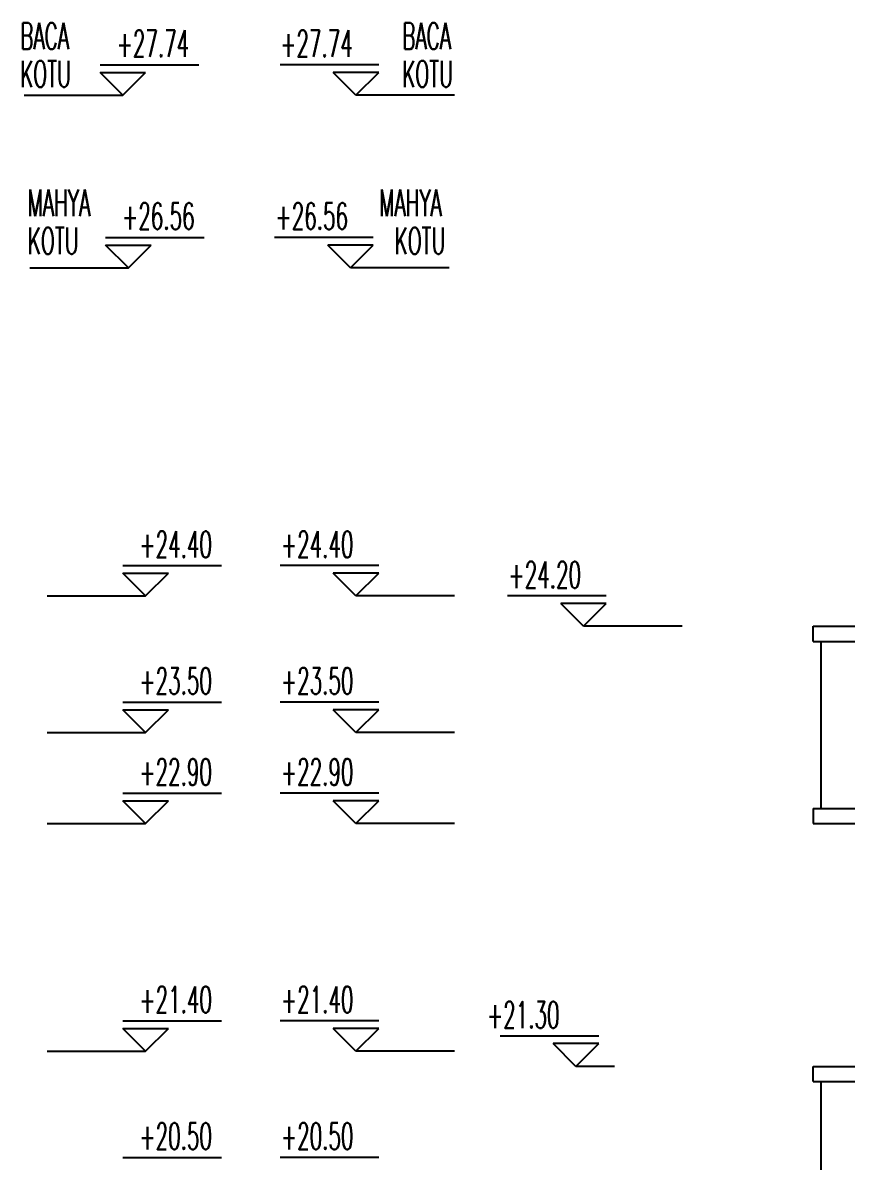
# Model space of a CAD drawing. Extents: x 78 to 306, y -397 to 18.
# Drawn here: x 279.0439 to 279.1525, y -396.4451 to -396.295 of the extents above; entities that cross this region are included whole.
import ezdxf

# ---------------------------------------------------------------- set-up
doc = ezdxf.new("R2010")
doc.units = 0
doc.header["$LTSCALE"] = 0.5
doc.header["$MEASUREMENT"] = 0
doc.layers.add('KAPI', color=1, linetype='CONTINUOUS')
doc.layers.add('OLCU', color=31, linetype='CONTINUOUS')
doc.styles.add('OLCU', font='romans.shx', dxfattribs={"width": 0.6, "height": 0.125})

msp = doc.modelspace()

# ---------------------------------------------------------------- linework, layer by layer
at = {"layer": 'KAPI', "ltscale": 1.4}
for p, q in [((279.14814, -396.37656), (279.14814, -396.37456)), ((279.14814, -396.37456), (279.17914, -396.37456)), ((279.14814, -396.37656), (279.17914, -396.37656)), ((279.14914, -396.37656), (279.14914, -396.39856)), ((279.14814, -396.39856), (279.17914, -396.39856)), ((279.14814, -396.39856), (279.14814, -396.40056)), ((279.14814, -396.40056), (279.17914, -396.40056)), ((279.14814, -396.43456), (279.14814, -396.43256)), ((279.14814, -396.43256), (279.17814, -396.43256)), ((279.14814, -396.43456), (279.17814, -396.43456)), ((279.14914, -396.43456), (279.14914, -396.45856))]:
    msp.add_line(p, q, dxfattribs=at)
at = {"layer": 'OLCU'}
for p, q in [((279.05414, -396.30056), (279.06714, -396.30056)), ((279.05714, -396.30456), (279.05414, -396.30156)), ((279.05414, -396.30156), (279.06014, -396.30156)), ((279.05714, -396.30456), (279.06014, -396.30156)), ((279.09086, -396.30056), (279.07786, -396.30056)), ((279.08786, -396.30456), (279.08486, -396.30156)), ((279.09086, -396.30156), (279.08486, -396.30156)), ((279.08786, -396.30456), (279.09086, -396.30156)), ((279.04414, -396.30456), (279.05714, -396.30456)), ((279.10086, -396.30456), (279.08786, -396.30456)), ((279.05486, -396.32331), (279.06786, -396.32331)), ((279.09014, -396.32331), (279.07714, -396.32331)), ((279.05786, -396.32731), (279.05486, -396.32431)), ((279.05486, -396.32431), (279.06086, -396.32431)), ((279.05786, -396.32731), (279.06086, -396.32431)), ((279.08714, -396.32731), (279.08414, -396.32431)), ((279.09014, -396.32431), (279.08414, -396.32431)), ((279.08714, -396.32731), (279.09014, -396.32431)), ((279.04486, -396.32731), (279.05786, -396.32731)), ((279.10014, -396.32731), (279.08714, -396.32731)), ((279.05714, -396.36656), (279.07014, -396.36656)), ((279.06014, -396.37056), (279.05714, -396.36756)), ((279.05714, -396.36756), (279.06314, -396.36756)), ((279.06014, -396.37056), (279.06314, -396.36756)), ((279.09086, -396.36656), (279.07786, -396.36656)), ((279.08786, -396.37056), (279.08486, -396.36756)), ((279.09086, -396.36756), (279.08486, -396.36756)), ((279.08786, -396.37056), (279.09086, -396.36756)), ((279.04714, -396.37056), (279.06014, -396.37056)), ((279.10086, -396.37056), (279.08786, -396.37056)), ((279.12086, -396.37056), (279.10786, -396.37056)), ((279.11786, -396.37456), (279.11486, -396.37156)), ((279.12086, -396.37156), (279.11486, -396.37156)), ((279.11786, -396.37456), (279.12086, -396.37156)), ((279.13086, -396.37456), (279.11786, -396.37456)), ((279.05714, -396.38456), (279.07014, -396.38456)), ((279.06014, -396.38856), (279.05714, -396.38556)), ((279.05714, -396.38556), (279.06314, -396.38556)), ((279.06014, -396.38856), (279.06314, -396.38556)), ((279.09086, -396.38456), (279.07786, -396.38456)), ((279.08786, -396.38856), (279.08486, -396.38556)), ((279.09086, -396.38556), (279.08486, -396.38556)), ((279.08786, -396.38856), (279.09086, -396.38556)), ((279.04714, -396.38856), (279.06014, -396.38856)), ((279.10086, -396.38856), (279.08786, -396.38856)), ((279.05714, -396.39656), (279.07014, -396.39656)), ((279.06014, -396.40056), (279.05714, -396.39756)), ((279.05714, -396.39756), (279.06314, -396.39756)), ((279.06014, -396.40056), (279.06314, -396.39756)), ((279.09086, -396.39656), (279.07786, -396.39656)), ((279.08786, -396.40056), (279.08486, -396.39756)), ((279.09086, -396.39756), (279.08486, -396.39756)), ((279.08786, -396.40056), (279.09086, -396.39756)), ((279.04714, -396.40056), (279.06014, -396.40056)), ((279.10086, -396.40056), (279.08786, -396.40056)), ((279.05714, -396.42656), (279.07014, -396.42656)), ((279.06014, -396.43056), (279.05714, -396.42756)), ((279.05714, -396.42756), (279.06314, -396.42756)), ((279.06014, -396.43056), (279.06314, -396.42756)), ((279.09086, -396.42656), (279.07786, -396.42656)), ((279.08786, -396.43056), (279.08486, -396.42756)), ((279.09086, -396.42756), (279.08486, -396.42756)), ((279.08786, -396.43056), (279.09086, -396.42756)), ((279.11986, -396.42856), (279.10686, -396.42856)), ((279.04714, -396.43056), (279.06014, -396.43056)), ((279.10086, -396.43056), (279.08786, -396.43056)), ((279.11686, -396.43256), (279.11386, -396.42956)), ((279.11986, -396.42956), (279.11386, -396.42956)), ((279.11686, -396.43256), (279.11986, -396.42956)), ((279.12194, -396.43256), (279.11686, -396.43256)), ((279.05714, -396.44456), (279.07014, -396.44456)), ((279.09086, -396.44456), (279.07786, -396.44456))]:
    msp.add_line(p, q, dxfattribs=at)

# ---------------------------------------------------------------- texts
at = {"layer": 'OLCU', "style": 'OLCU', "width": 0.55}
for s, p in [('BACA', (279.04361, -396.29851)), ('BACA', (279.09397, -396.29851)), ('+27.74', (279.05631, -396.29951)), ('+27.74', (279.07788, -396.29951)), ('KOTU', (279.04361, -396.30351)), ('KOTU', (279.09397, -396.30351)), ('MAHYA', (279.04461, -396.32051)), ('MAHYA', (279.09095, -396.32051)), ('+26.56', (279.05703, -396.32226)), ('+26.56', (279.07725, -396.32226)), ('KOTU', (279.04461, -396.32551)), ('KOTU', (279.09297, -396.32551)), ('+24.40', (279.05931, -396.36551)), ('+24.40', (279.07797, -396.36551)), ('+24.20', (279.10797, -396.36951)), ('+23.50', (279.05931, -396.38351)), ('+23.50', (279.07797, -396.38351)), ('+22.90', (279.05931, -396.39551)), ('+22.90', (279.07797, -396.39551)), ('+21.40', (279.05931, -396.42551)), ('+21.40', (279.07797, -396.42551)), ('+21.30', (279.10513, -396.42751)), ('+20.50', (279.05931, -396.44351)), ('+20.50', (279.07797, -396.44351))]:
    msp.add_text(s, height=0.0035, dxfattribs=at).set_placement(p)

doc.saveas('drawing.dxf')
